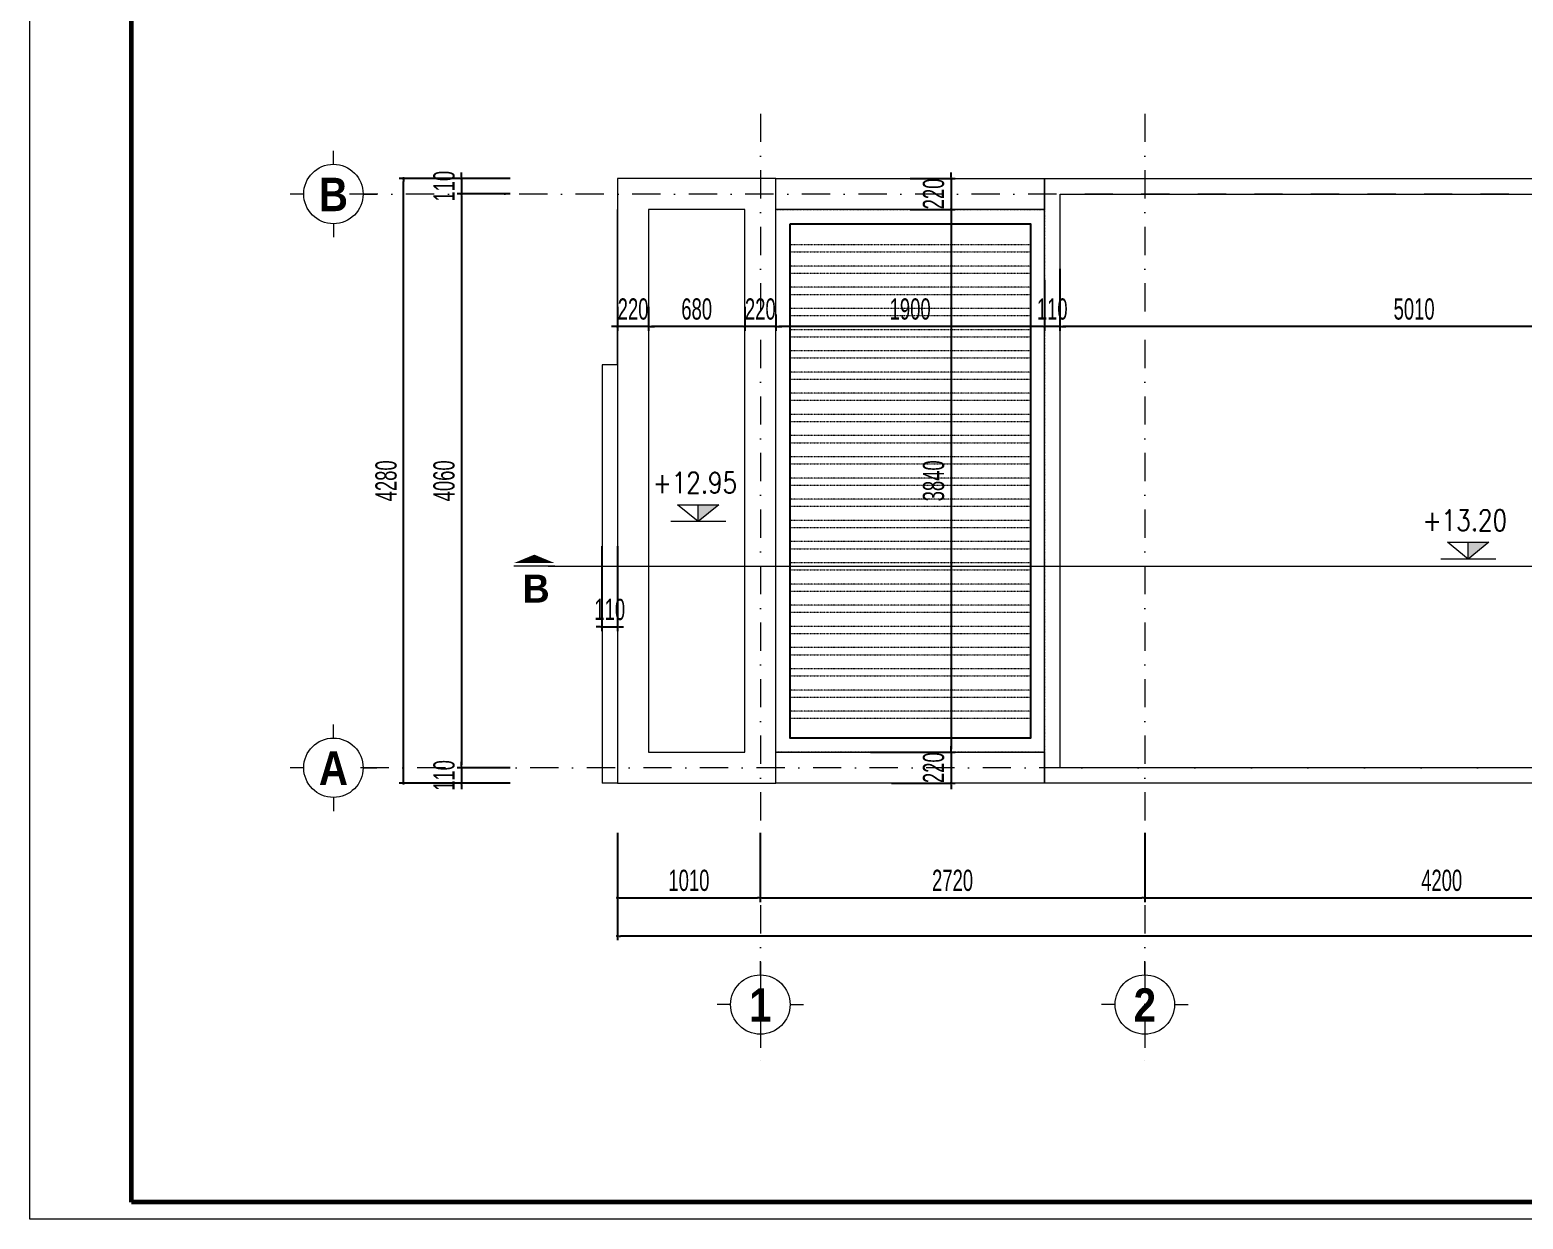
# Model space of a CAD drawing. Header units: millimetres. Extents: x 2565303 to 2664360, y -865723 to -262051.
# Drawn here: x 2629272 to 2639835, y -584616 to -576200 of the extents above; entities that cross this region are included whole.
import ezdxf
from ezdxf.enums import TextEntityAlignment as Align

# ---------------------------------------------------------------- set-up
doc = ezdxf.new("R2010")
doc.units = ezdxf.units.MM
doc.header["$LTSCALE"] = 10
doc.header["$MEASUREMENT"] = 0
doc.linetypes.add('DASHDOT', pattern=[1, 0.5, -0.25, 0, -0.25])
doc.linetypes.add('HIDDEN', pattern=[9.525, 6.35, -3.175])
doc.layers.get('0').update_dxf_attribs({"linetype": 'CONTINUOUS'})
doc.layers.get('DEFPOINTS').update_dxf_attribs({"color": 10, "linetype": 'CONTINUOUS'})
for name, color, linetype, lineweight in [('- Nội Thất', 83, 'CONTINUOUS', 25), ('-thay1', 7, 'CONTINUOUS', 18), ('LC Dim', 8, 'CONTINUOUS', 13), ('LC ISO', 153, 'CONTINUOUS', 13), ('LC Khac', 4, 'CONTINUOUS', 9), ('LC MANH DUT', 35, 'HIDDEN', 5), ('LC Net manh', 250, 'CONTINUOUS', 5), ('LC Net truc', 134, 'DASHDOT', 5), ('LC Text1', 20, 'CONTINUOUS', 13), ('LC Text2', 7, 'CONTINUOUS', 13)]:
    doc.layers.add(name, color=color, linetype=linetype, lineweight=lineweight)
doc.layers.add('Khungten_LCDI', color=7, linetype='CONTINUOUS')
doc.layers.add('M3', color=3, linetype='CONTINUOUS')
doc.styles.add('HOATBIF', font='hoatbif.shx', dxfattribs={"width": 0.65})
doc.styles.add('Khungten', font='', dxfattribs={"width": 0.9, "height": 5000})
doc.styles.add('LC 1', font='')
doc.styles.add('T1', font='Vnsimli.shx', dxfattribs={"width": 0.7})
doc.styles.add('Title', font='', dxfattribs={"width": 0.8})
doc.styles.get('Khungten').set_extended_font_data('.VnAvantH')
doc.styles.get('LC 1').set_extended_font_data('.VnAvantH', bold=True)
doc.styles.get('Title').set_extended_font_data('.VnBlackH')
doc.dimstyles.new('1-100 (1-60)', dxfattribs={"dimscale": 60, "dimtxt": 2.5, "dimasz": 0.35, "dimexe": 0.5, "dimexo": 0, "dimgap": 0.8, "dimtad": 1, "dimdec": 0, "dimzin": 0, "dimdsep": 46, "dimtxsty": 'HOATBIF', "dimblk1": 'DOT', "dimblk2": 'DOT', "dimsah": 1, "dimcen": -1, "dimdle": 1, "dimclrd": 256, "dimclre": 256, "dimclrt": 4, "dimadec": 3, "dimazin": 2, "dimtfac": 0.333333, "dimtdec": 0, "dimtix": 1, "dimtmove": 2, "dimatfit": 3, "dimldrblk": 'DOT', "dimfxl": 1, "dimtvp": 0.833333, "dimtolj": 1, "dimtzin": 0, "dimarcsym": 0})

# ---------------------------------------------------------------- blocks, each defined once
blk = doc.blocks.new('lcdi fix')
at = {"layer": 'DEFPOINTS', "lineweight": 0}
blk.add_lwpolyline([(-1200, -14850), (-1200, 14850), (40800, 14850), (40800, -14850)], close=True, dxfattribs=at)
at = {"layer": 'Khungten_LCDI', "color": 5, "lineweight": 60}
blk.add_lwpolyline([(0, -14650), (0, 14650), (40600, 14650), (40600, -14650)], close=True, dxfattribs=at)
at = {"color": 7, "style": 'Khungten', "width": 0.8}
for tag, p in [('REVISION', (39499, -10746)), ('NGAYHT', (39546, -11609))]:
    blk.add_attdef(tag, text='', height=200, dxfattribs=at).set_placement(p, align=Align.CENTER)
at = {"layer": 'LC Text1', "style": 'Title', "width": 1.485915}
for tag, p, p2 in [('TENBANVE1', (36913, -8886), (40339, -8886)), ('TENBANVE2', (36913, -9562), (40339, -9562))]:
    blk.add_attdef(tag, text='', height=250, dxfattribs=at).set_placement(p, p2, align=Align.FIT)
at = {"layer": 'LC Text1', "style": 'Title', "width": 0.7}
blk.add_attdef('SOBANVE', text='', height=250, dxfattribs=at).set_placement((39562, -13896), align=Align.CENTER)
blk = doc.blocks.new('DOT')
at = {"layer": 'M3', "color": 0, "linetype": 'ByBlock'}
blk.add_line((-0.5, 0), (-1, 0), dxfattribs=at)
at = {"layer": 'M3', "color": 0, "linetype": 'ByBlock', "const_width": 0.5}
blk.add_lwpolyline([(-0.25, 0, 1), (0.25, 0, 1)], format="xyb", close=True, dxfattribs=at)
blk = doc.blocks.new('*D473')
at = {"layer": 'DEFPOINTS', "color": 0, "transparency": 16777216}
for p in [(2633429, -581882), (2634439, -581882), (2634439, -582342)]:
    blk.add_point(p, dxfattribs=at)
at = {"layer": 'LC Dim', "lineweight": -2, "transparency": 16777216}
for p, q in [((2633429, -581882), (2633429, -582372)), ((2634439, -581882), (2634439, -582372)), ((2633450, -582342), (2634418, -582342))]:
    blk.add_line(p, q, dxfattribs=at)
at = {"layer": 'LC Dim', "lineweight": -2, "transparency": 16777216, "xscale": 21, "yscale": 21, "zscale": 21, "rotation": 180}
blk.add_blockref('DOT', (2633429, -582342), dxfattribs=at)
at = {"layer": 'LC Dim', "lineweight": -2, "transparency": 16777216, "xscale": 21, "yscale": 21, "zscale": 21}
blk.add_blockref('DOT', (2634439, -582342), dxfattribs=at)
at = {"layer": 'LC Dim', "color": 4, "transparency": 16777216, "insert": (2633934, -582219), "char_height": 150, "attachment_point": 5, "style": 'HOATBIF'}
blk.add_mtext('\\A1;1010', dxfattribs=at)
blk = doc.blocks.new('*D474')
at = {"layer": 'DEFPOINTS', "color": 0, "transparency": 16777216}
for p in [(2634439, -581882), (2637159, -581882), (2637159, -582342)]:
    blk.add_point(p, dxfattribs=at)
at = {"layer": 'LC Dim', "lineweight": -2, "transparency": 16777216}
for p, q in [((2634439, -581882), (2634439, -582372)), ((2637159, -581882), (2637159, -582372)), ((2634460, -582342), (2637138, -582342))]:
    blk.add_line(p, q, dxfattribs=at)
at = {"layer": 'LC Dim', "lineweight": -2, "transparency": 16777216, "xscale": 21, "yscale": 21, "zscale": 21, "rotation": 180}
blk.add_blockref('DOT', (2634439, -582342), dxfattribs=at)
at = {"layer": 'LC Dim', "lineweight": -2, "transparency": 16777216, "xscale": 21, "yscale": 21, "zscale": 21}
blk.add_blockref('DOT', (2637159, -582342), dxfattribs=at)
at = {"layer": 'LC Dim', "color": 4, "transparency": 16777216, "insert": (2635799, -582219), "char_height": 150, "attachment_point": 5, "style": 'HOATBIF'}
blk.add_mtext('\\A1;2720', dxfattribs=at)
blk = doc.blocks.new('*D475')
at = {"layer": 'DEFPOINTS', "color": 0, "transparency": 16777216}
for p in [(2637159, -581882), (2641359, -581882), (2641359, -582342)]:
    blk.add_point(p, dxfattribs=at)
at = {"layer": 'LC Dim', "lineweight": -2, "transparency": 16777216}
for p, q in [((2637159, -581882), (2637159, -582372)), ((2641359, -581882), (2641359, -582372)), ((2637180, -582342), (2641338, -582342))]:
    blk.add_line(p, q, dxfattribs=at)
at = {"layer": 'LC Dim', "lineweight": -2, "transparency": 16777216, "xscale": 21, "yscale": 21, "zscale": 21, "rotation": 180}
blk.add_blockref('DOT', (2637159, -582342), dxfattribs=at)
at = {"layer": 'LC Dim', "lineweight": -2, "transparency": 16777216, "xscale": 21, "yscale": 21, "zscale": 21}
blk.add_blockref('DOT', (2641359, -582342), dxfattribs=at)
at = {"layer": 'LC Dim', "color": 4, "transparency": 16777216, "insert": (2639259, -582219), "char_height": 150, "attachment_point": 5, "style": 'HOATBIF'}
blk.add_mtext('\\A1;4200', dxfattribs=at)
blk = doc.blocks.new('*D479')
at = {"layer": 'DEFPOINTS', "color": 0, "transparency": 16777216}
for p in [(2633429, -581882), (2648329, -581882), (2633429, -582612)]:
    blk.add_point(p, dxfattribs=at)
at = {"layer": 'LC Dim', "lineweight": -2, "transparency": 16777216}
for p, q in [((2633429, -581882), (2633429, -582642)), ((2648329, -581882), (2648329, -582642)), ((2648308, -582612), (2633450, -582612))]:
    blk.add_line(p, q, dxfattribs=at)
at = {"layer": 'LC Dim', "lineweight": -2, "transparency": 16777216, "xscale": 21, "yscale": 21, "zscale": 21, "rotation": 180}
blk.add_blockref('DOT', (2633429, -582612), dxfattribs=at)
at = {"layer": 'LC Dim', "lineweight": -2, "transparency": 16777216, "xscale": 21, "yscale": 21, "zscale": 21}
blk.add_blockref('DOT', (2648329, -582612), dxfattribs=at)
at = {"layer": 'LC Dim', "color": 4, "transparency": 16777216, "insert": (2641249, -582489), "char_height": 150, "attachment_point": 5, "style": 'HOATBIF'}
blk.add_mtext('\\A1;14900', dxfattribs=at)
blk = doc.blocks.new('*D480')
at = {"layer": 'DEFPOINTS', "color": 0, "transparency": 16777216}
for p in [(2632670, -577251), (2632325, -577361), (2632670, -577361)]:
    blk.add_point(p, dxfattribs=at)
at = {"layer": 'LC Dim', "lineweight": -2, "transparency": 16777216}
for p, q in [((2632670, -577251), (2632295, -577251)), ((2632325, -577230), (2632325, -577209)), ((2632325, -577251), (2632325, -577361)), ((2632670, -577361), (2632295, -577361)), ((2632325, -577382), (2632325, -577403))]:
    blk.add_line(p, q, dxfattribs=at)
at = {"layer": 'LC Dim', "lineweight": -2, "transparency": 16777216, "xscale": 21, "yscale": 21, "zscale": 21}
for p, rotation in [((2632325, -577251), 270), ((2632325, -577361), 90)]:
    blk.add_blockref('DOT', p, dxfattribs=dict(at, rotation=rotation))
at = {"layer": 'LC Dim', "color": 4, "transparency": 16777216, "insert": (2632202, -577306), "char_height": 150, "attachment_point": 5, "rotation": 90, "style": 'HOATBIF'}
blk.add_mtext('\\A1;110', dxfattribs=at)
blk = doc.blocks.new('*D481')
at = {"layer": 'DEFPOINTS', "color": 0, "transparency": 16777216}
for p in [(2632670, -577361), (2632325, -581421), (2632670, -581421)]:
    blk.add_point(p, dxfattribs=at)
at = {"layer": 'LC Dim', "lineweight": -2, "transparency": 16777216}
for p, q in [((2632670, -577361), (2632295, -577361)), ((2632325, -577382), (2632325, -581400)), ((2632670, -581421), (2632295, -581421))]:
    blk.add_line(p, q, dxfattribs=at)
at = {"layer": 'LC Dim', "lineweight": -2, "transparency": 16777216, "xscale": 21, "yscale": 21, "zscale": 21}
for p, rotation in [((2632325, -577361), 90), ((2632325, -581421), 270)]:
    blk.add_blockref('DOT', p, dxfattribs=dict(at, rotation=rotation))
at = {"layer": 'LC Dim', "color": 4, "transparency": 16777216, "insert": (2632202, -579391), "char_height": 150, "attachment_point": 5, "rotation": 90, "style": 'HOATBIF'}
blk.add_mtext('\\A1;4060', dxfattribs=at)
blk = doc.blocks.new('*D482')
at = {"layer": 'DEFPOINTS', "color": 0, "transparency": 16777216}
for p in [(2632670, -581421), (2632325, -581531), (2632670, -581531)]:
    blk.add_point(p, dxfattribs=at)
at = {"layer": 'LC Dim', "lineweight": -2, "transparency": 16777216}
for p, q in [((2632325, -581400), (2632325, -581379)), ((2632670, -581421), (2632295, -581421)), ((2632325, -581421), (2632325, -581531)), ((2632670, -581531), (2632295, -581531)), ((2632325, -581552), (2632325, -581573))]:
    blk.add_line(p, q, dxfattribs=at)
at = {"layer": 'LC Dim', "lineweight": -2, "transparency": 16777216, "xscale": 21, "yscale": 21, "zscale": 21}
for p, rotation in [((2632325, -581421), 270), ((2632325, -581531), 90)]:
    blk.add_blockref('DOT', p, dxfattribs=dict(at, rotation=rotation))
at = {"layer": 'LC Dim', "color": 4, "transparency": 16777216, "insert": (2632202, -581476), "char_height": 150, "attachment_point": 5, "rotation": 90, "style": 'HOATBIF'}
blk.add_mtext('\\A1;110', dxfattribs=at)
blk = doc.blocks.new('*D483')
at = {"layer": 'DEFPOINTS', "color": 0, "transparency": 16777216}
for p in [(2631915, -577251), (2632670, -577251), (2632670, -581531)]:
    blk.add_point(p, dxfattribs=at)
at = {"layer": 'LC Dim', "lineweight": -2, "transparency": 16777216}
for p, q in [((2632670, -577251), (2631885, -577251)), ((2631915, -581510), (2631915, -577272)), ((2632670, -581531), (2631885, -581531))]:
    blk.add_line(p, q, dxfattribs=at)
at = {"layer": 'LC Dim', "lineweight": -2, "transparency": 16777216, "xscale": 21, "yscale": 21, "zscale": 21}
for p, rotation in [((2631915, -577251), 90), ((2631915, -581531), 270)]:
    blk.add_blockref('DOT', p, dxfattribs=dict(at, rotation=rotation))
at = {"layer": 'LC Dim', "color": 4, "transparency": 16777216, "insert": (2631792, -579391), "char_height": 150, "attachment_point": 5, "rotation": 90, "style": 'HOATBIF'}
blk.add_mtext('\\A1;4280', dxfattribs=at)
blk = doc.blocks.new('TTRUC')
at = {"layer": 'LC ISO'}
for p, q in [((0, 6.95), (0, 10.13)), ((-6.95, 0), (-10.13, 0)), ((6.95, 0), (10.13, 0)), ((0, -6.95), (0, -10.13))]:
    blk.add_line(p, q, dxfattribs=at)
at = {"layer": 'LC Net manh'}
blk.add_circle((0, 0), 6.95, dxfattribs=at)
blk = doc.blocks.new('*U310')
at = {"layer": 'LC Net truc'}
blk.add_lwpolyline([(-850, -25), (850, -25), (850, 25), (-850, 25)], close=True, dxfattribs=at)
blk = doc.blocks.new('*U311')
at = {"layer": '- Nội Thất', "color": 0, "linetype": 'ByBlock', "lineweight": -2, "transparency": 16777216}
for p in [(0, 0), (0, -150), (0, -300), (0, -450), (0, -600), (0, -750), (0, -900), (0, -1050), (0, -1200), (0, -1350), (0, -1500), (0, -1650), (0, -1800), (0, -1950), (0, -2100), (0, -2250), (0, -2400), (0, -2550), (0, -2700), (0, -2850), (0, -3000), (0, -3150), (0, -3300)]:
    blk.add_blockref('*U310', p, dxfattribs=at)
blk = doc.blocks.new('Caodo1')
at = {"layer": 'LC Text1'}
blk.add_hatch(color=256, dxfattribs=at).paths.add_polyline_path([(0, 200), (0, 0), (243, 200)])
for p, q in [((0, 0), (0, 200)), ((324, 0), (-324, 0))]:
    blk.add_line(p, q, dxfattribs=at)
blk.add_lwpolyline([(-243, 200), (243, 200), (0, 0), (0, 0)], close=True, dxfattribs=at)
at = {"layer": 'LC Text1', "style": 'T1', "width": 0.8}
blk.add_attdef('%%P0,00', text='', height=250, dxfattribs=at).set_placement((-39, 460), align=Align.MIDDLE_CENTER)
blk = doc.blocks.new('*D508')
at = {"layer": 'DEFPOINTS', "color": 0, "transparency": 16777216}
for p in [(2636559, -577891), (2641569, -577976), (2636559, -578299)]:
    blk.add_point(p, dxfattribs=at)
at = {"layer": 'LC Dim', "lineweight": -2, "transparency": 16777216}
for p, q in [((2636559, -577891), (2636559, -578329)), ((2641569, -577976), (2641569, -578329)), ((2641548, -578299), (2636580, -578299))]:
    blk.add_line(p, q, dxfattribs=at)
at = {"layer": 'LC Dim', "lineweight": -2, "transparency": 16777216, "xscale": 21, "yscale": 21, "zscale": 21, "rotation": 180}
blk.add_blockref('DOT', (2636559, -578299), dxfattribs=at)
at = {"layer": 'LC Dim', "lineweight": -2, "transparency": 16777216, "xscale": 21, "yscale": 21, "zscale": 21}
blk.add_blockref('DOT', (2641569, -578299), dxfattribs=at)
at = {"layer": 'LC Dim', "color": 4, "transparency": 16777216, "insert": (2639064, -578176), "char_height": 150, "attachment_point": 5, "style": 'HOATBIF'}
blk.add_mtext('\\A1;5010', dxfattribs=at)
blk = doc.blocks.new('*D509')
at = {"layer": 'DEFPOINTS', "color": 0, "transparency": 16777216}
for p in [(2636559, -577891), (2636449, -577968), (2636449, -578299)]:
    blk.add_point(p, dxfattribs=at)
at = {"layer": 'LC Dim', "lineweight": -2, "transparency": 16777216}
for p, q in [((2636559, -577891), (2636559, -578329)), ((2636449, -577968), (2636449, -578329)), ((2636428, -578299), (2636407, -578299)), ((2636559, -578299), (2636449, -578299)), ((2636580, -578299), (2636601, -578299))]:
    blk.add_line(p, q, dxfattribs=at)
at = {"layer": 'LC Dim', "lineweight": -2, "transparency": 16777216, "xscale": 21, "yscale": 21, "zscale": 21}
blk.add_blockref('DOT', (2636449, -578299), dxfattribs=at)
at = {"layer": 'LC Dim', "lineweight": -2, "transparency": 16777216, "xscale": 21, "yscale": 21, "zscale": 21, "rotation": 180}
blk.add_blockref('DOT', (2636559, -578299), dxfattribs=at)
at = {"layer": 'LC Dim', "color": 4, "transparency": 16777216, "insert": (2636504, -578176), "char_height": 150, "attachment_point": 5, "style": 'HOATBIF'}
blk.add_mtext('\\A1;110', dxfattribs=at)
blk = doc.blocks.new('*D510')
at = {"layer": 'DEFPOINTS', "color": 0, "transparency": 16777216}
for p in [(2636449, -577968), (2634549, -578214), (2634549, -578299)]:
    blk.add_point(p, dxfattribs=at)
at = {"layer": 'LC Dim', "lineweight": -2, "transparency": 16777216}
for p, q in [((2636449, -577968), (2636449, -578329)), ((2634549, -578214), (2634549, -578329)), ((2636428, -578299), (2634570, -578299))]:
    blk.add_line(p, q, dxfattribs=at)
at = {"layer": 'LC Dim', "lineweight": -2, "transparency": 16777216, "xscale": 21, "yscale": 21, "zscale": 21, "rotation": 180}
blk.add_blockref('DOT', (2634549, -578299), dxfattribs=at)
at = {"layer": 'LC Dim', "lineweight": -2, "transparency": 16777216, "xscale": 21, "yscale": 21, "zscale": 21}
blk.add_blockref('DOT', (2636449, -578299), dxfattribs=at)
at = {"layer": 'LC Dim', "color": 4, "transparency": 16777216, "insert": (2635499, -578176), "char_height": 150, "attachment_point": 5, "style": 'HOATBIF'}
blk.add_mtext('\\A1;1900', dxfattribs=at)
blk = doc.blocks.new('*D511')
at = {"layer": 'DEFPOINTS', "color": 0, "transparency": 16777216}
for p in [(2634329, -578160), (2634549, -578214), (2634329, -578299)]:
    blk.add_point(p, dxfattribs=at)
at = {"layer": 'LC Dim', "lineweight": -2, "transparency": 16777216}
for p, q in [((2634329, -578160), (2634329, -578329)), ((2634549, -578214), (2634549, -578329)), ((2634308, -578299), (2634287, -578299)), ((2634549, -578299), (2634329, -578299)), ((2634570, -578299), (2634591, -578299))]:
    blk.add_line(p, q, dxfattribs=at)
at = {"layer": 'LC Dim', "lineweight": -2, "transparency": 16777216, "xscale": 21, "yscale": 21, "zscale": 21}
blk.add_blockref('DOT', (2634329, -578299), dxfattribs=at)
at = {"layer": 'LC Dim', "lineweight": -2, "transparency": 16777216, "xscale": 21, "yscale": 21, "zscale": 21, "rotation": 180}
blk.add_blockref('DOT', (2634549, -578299), dxfattribs=at)
at = {"layer": 'LC Dim', "color": 4, "transparency": 16777216, "insert": (2634439, -578176), "char_height": 150, "attachment_point": 5, "style": 'HOATBIF'}
blk.add_mtext('\\A1;220', dxfattribs=at)
blk = doc.blocks.new('*D512')
at = {"layer": 'DEFPOINTS', "color": 0, "transparency": 16777216}
for p in [(2633649, -578160), (2634329, -578160), (2633649, -578299)]:
    blk.add_point(p, dxfattribs=at)
at = {"layer": 'LC Dim', "lineweight": -2, "transparency": 16777216}
for p, q in [((2633649, -578160), (2633649, -578329)), ((2634329, -578160), (2634329, -578329)), ((2634308, -578299), (2633670, -578299))]:
    blk.add_line(p, q, dxfattribs=at)
at = {"layer": 'LC Dim', "lineweight": -2, "transparency": 16777216, "xscale": 21, "yscale": 21, "zscale": 21, "rotation": 180}
blk.add_blockref('DOT', (2633649, -578299), dxfattribs=at)
at = {"layer": 'LC Dim', "lineweight": -2, "transparency": 16777216, "xscale": 21, "yscale": 21, "zscale": 21}
blk.add_blockref('DOT', (2634329, -578299), dxfattribs=at)
at = {"layer": 'LC Dim', "color": 4, "transparency": 16777216, "insert": (2633989, -578176), "char_height": 150, "attachment_point": 5, "style": 'HOATBIF'}
blk.add_mtext('\\A1;680', dxfattribs=at)
blk = doc.blocks.new('*D513')
at = {"layer": 'DEFPOINTS', "color": 0, "transparency": 16777216}
for p in [(2633429, -578160), (2633649, -578160), (2633429, -578299)]:
    blk.add_point(p, dxfattribs=at)
at = {"layer": 'LC Dim', "lineweight": -2, "transparency": 16777216}
for p, q in [((2633429, -578160), (2633429, -578329)), ((2633649, -578160), (2633649, -578329)), ((2633408, -578299), (2633387, -578299)), ((2633649, -578299), (2633429, -578299)), ((2633670, -578299), (2633691, -578299))]:
    blk.add_line(p, q, dxfattribs=at)
at = {"layer": 'LC Dim', "lineweight": -2, "transparency": 16777216, "xscale": 21, "yscale": 21, "zscale": 21}
blk.add_blockref('DOT', (2633429, -578299), dxfattribs=at)
at = {"layer": 'LC Dim', "lineweight": -2, "transparency": 16777216, "xscale": 21, "yscale": 21, "zscale": 21, "rotation": 180}
blk.add_blockref('DOT', (2633649, -578299), dxfattribs=at)
at = {"layer": 'LC Dim', "color": 4, "transparency": 16777216, "insert": (2633539, -578176), "char_height": 150, "attachment_point": 5, "style": 'HOATBIF'}
blk.add_mtext('\\A1;220', dxfattribs=at)
blk = doc.blocks.new('*D514')
at = {"layer": 'DEFPOINTS', "color": 0, "transparency": 16777216}
for p in [(2633319, -579854), (2633429, -579854), (2633429, -580425)]:
    blk.add_point(p, dxfattribs=at)
at = {"layer": 'LC Dim', "lineweight": -2, "transparency": 16777216}
for p, q in [((2633319, -579854), (2633319, -580455)), ((2633429, -579854), (2633429, -580455)), ((2633298, -580425), (2633277, -580425)), ((2633319, -580425), (2633429, -580425)), ((2633450, -580425), (2633471, -580425))]:
    blk.add_line(p, q, dxfattribs=at)
at = {"layer": 'LC Dim', "lineweight": -2, "transparency": 16777216, "xscale": 21, "yscale": 21, "zscale": 21}
blk.add_blockref('DOT', (2633319, -580425), dxfattribs=at)
at = {"layer": 'LC Dim', "lineweight": -2, "transparency": 16777216, "xscale": 21, "yscale": 21, "zscale": 21, "rotation": 180}
blk.add_blockref('DOT', (2633429, -580425), dxfattribs=at)
at = {"layer": 'LC Dim', "color": 4, "transparency": 16777216, "insert": (2633374, -580302), "char_height": 150, "attachment_point": 5, "style": 'HOATBIF'}
blk.add_mtext('\\A1;110', dxfattribs=at)
blk = doc.blocks.new('*D515')
at = {"layer": 'DEFPOINTS', "color": 0, "transparency": 16777216}
for p in [(2635499, -577251), (2635499, -577471), (2635788, -577471)]:
    blk.add_point(p, dxfattribs=at)
at = {"layer": 'LC Dim', "lineweight": -2, "transparency": 16777216}
for p, q in [((2635499, -577251), (2635818, -577251)), ((2635788, -577230), (2635788, -577209)), ((2635788, -577251), (2635788, -577471)), ((2635499, -577471), (2635818, -577471)), ((2635788, -577492), (2635788, -577513))]:
    blk.add_line(p, q, dxfattribs=at)
at = {"layer": 'LC Dim', "lineweight": -2, "transparency": 16777216, "xscale": 21, "yscale": 21, "zscale": 21}
for p, rotation in [((2635788, -577251), 270), ((2635788, -577471), 90)]:
    blk.add_blockref('DOT', p, dxfattribs=dict(at, rotation=rotation))
at = {"layer": 'LC Dim', "color": 4, "transparency": 16777216, "insert": (2635665, -577361), "char_height": 150, "attachment_point": 5, "rotation": 90, "style": 'HOATBIF'}
blk.add_mtext('\\A1;220', dxfattribs=at)
blk = doc.blocks.new('*D516')
at = {"layer": 'DEFPOINTS', "color": 0, "transparency": 16777216}
for p in [(2635499, -577471), (2635219, -581311), (2635788, -581311)]:
    blk.add_point(p, dxfattribs=at)
at = {"layer": 'LC Dim', "lineweight": -2, "transparency": 16777216}
for p, q in [((2635499, -577471), (2635818, -577471)), ((2635788, -577492), (2635788, -581290)), ((2635219, -581311), (2635818, -581311))]:
    blk.add_line(p, q, dxfattribs=at)
at = {"layer": 'LC Dim', "lineweight": -2, "transparency": 16777216, "xscale": 21, "yscale": 21, "zscale": 21}
for p, rotation in [((2635788, -577471), 90), ((2635788, -581311), 270)]:
    blk.add_blockref('DOT', p, dxfattribs=dict(at, rotation=rotation))
at = {"layer": 'LC Dim', "color": 4, "transparency": 16777216, "insert": (2635665, -579391), "char_height": 150, "attachment_point": 5, "rotation": 90, "style": 'HOATBIF'}
blk.add_mtext('\\A1;3840', dxfattribs=at)
blk = doc.blocks.new('*D517')
at = {"layer": 'DEFPOINTS', "color": 0, "transparency": 16777216}
for p in [(2635219, -581311), (2635367, -581531), (2635788, -581531)]:
    blk.add_point(p, dxfattribs=at)
at = {"layer": 'LC Dim', "lineweight": -2, "transparency": 16777216}
for p, q in [((2635788, -581290), (2635788, -581269)), ((2635219, -581311), (2635818, -581311)), ((2635788, -581311), (2635788, -581531)), ((2635367, -581531), (2635818, -581531)), ((2635788, -581552), (2635788, -581573))]:
    blk.add_line(p, q, dxfattribs=at)
at = {"layer": 'LC Dim', "lineweight": -2, "transparency": 16777216, "xscale": 21, "yscale": 21, "zscale": 21}
for p, rotation in [((2635788, -581311), 270), ((2635788, -581531), 90)]:
    blk.add_blockref('DOT', p, dxfattribs=dict(at, rotation=rotation))
at = {"layer": 'LC Dim', "color": 4, "transparency": 16777216, "insert": (2635665, -581421), "char_height": 150, "attachment_point": 5, "rotation": 90, "style": 'HOATBIF'}
blk.add_mtext('\\A1;220', dxfattribs=at)

msp = doc.modelspace()

# ---------------------------------------------------------------- linework, layer by layer
at = {"layer": '- Nội Thất'}
msp.add_lwpolyline([(2634649.2, -577571.3), (2636349.2, -577571.3), (2636349.2, -581211.3), (2634649.2, -581211.3)], close=True, dxfattribs=at)
at = {"layer": '-thay1'}
for p, q in [((2633429.2, -578571.3), (2633429.2, -577471.3)), ((2633429.2, -578571.3), (2633319.2, -578571.3)), ((2633319.2, -578571.3), (2633319.2, -581531.3)), ((2633429.2, -581531.3), (2633319.2, -581531.3))]:
    msp.add_line(p, q, dxfattribs=at)
for points in [[(2633429.2, -581531.3), (2634549.2, -581531.3), (2634549.2, -577251.3), (2633429.2, -577251.3)], [(2634549.2, -577251.3), (2636449.2, -577251.3), (2636449.2, -577471.3), (2634549.2, -577471.3)], [(2636449.2, -577251.3), (2645899.2, -577251.3), (2645899.2, -581531.3), (2636449.2, -581531.3)], [(2636559.2, -577361.3), (2645789.2, -577361.3), (2645789.2, -581421.3), (2636559.2, -581421.3)], [(2633649.2, -581311.3), (2634329.2, -581311.3), (2634329.2, -577471.3), (2633649.2, -577471.3)], [(2634549.2, -581311.3), (2636449.2, -581311.3), (2636449.2, -581531.3), (2634549.2, -581531.3)]]:
    msp.add_lwpolyline(points, close=True, dxfattribs=at)
at = {"layer": 'LC Khac', "color": 1, "ltscale": 2}
msp.add_line((2632985.8, -579993.7), (2632694.6, -579993.7), dxfattribs=at)
msp.add_lwpolyline([(2632840.2, -579913.3, 0, 282.9, 0), (2632840.2, -579971.8, 165, 165, 0)], format="xyseb", dxfattribs=at)
at = {"layer": 'LC MANH DUT', "ltscale": 300}
msp.add_line((2632937.1, -579993.7), (2641818.4, -579993.7), dxfattribs=at)
at = {"layer": 'LC Net truc', "ltscale": 40}
for p, q in [((2634439.2, -576792.8), (2634439.2, -583537.4)), ((2637159.2, -576792.8), (2637159.2, -583537.4)), ((2649736.8, -577361.3), (2631524.8, -577361.3)), ((2649815.6, -581421.3), (2631566.6, -581421.3))]:
    msp.add_line(p, q, dxfattribs=at)
at = {"layer": 'LC Net truc'}
msp.add_lwpolyline([(2634549.2, -577471.3), (2636449.2, -577471.3), (2636449.2, -581311.3), (2634549.2, -581311.3)], close=True, dxfattribs=at)

# ---------------------------------------------------------------- block references
at = {"layer": '- Nội Thất'}
msp.add_blockref('*U311', (2635499.2, -577746.3), dxfattribs=at)
at = {"layer": '-thay1', "xscale": 0.6000000155618181, "yscale": 0.6000000155618181, "zscale": 0.6000000155618181}
msp.add_blockref('lcdi fix', (2629991.8, -575705.6), dxfattribs=at)
at = {"layer": 'LC ISO', "xscale": 30.23532588053422, "yscale": 30.23532588053422, "zscale": 30.23532588053422}
for p in [(2631419.2, -577361.3), (2631419.2, -581421.3), (2634439.2, -583097.2), (2637159.2, -583097.2)]:
    msp.add_blockref('TTRUC', p, dxfattribs=at)
at = {"layer": 'LC Text1'}
ref = msp.add_blockref('Caodo1', (2634000, -579679.8), dxfattribs=dict(at, xscale=0.5999999999992269, yscale=0.5999999999992269, zscale=0.5999999999992269))
ref.add_attrib('%%P0,00', '+12.95', dxfattribs={"layer": 'LC Text2', "height": 150, "style": 'T1', "width": 0.8}).set_placement((2633976.6, -579404.1), align=Align.MIDDLE_CENTER)
ref = msp.add_blockref('Caodo1', (2639446.8, -579946.2), dxfattribs=dict(at, xscale=0.5999999999992269, yscale=0.5999999999992269, zscale=0.5999999999992269))
ref.add_attrib('%%P0,00', '+13.20', dxfattribs={"layer": 'LC Text2', "height": 150, "style": 'T1', "width": 0.8}).set_placement((2639423.3, -579670.5), align=Align.MIDDLE_CENTER)

# ---------------------------------------------------------------- texts
at = {"ltscale": 2, "style": 'LC 1'}
msp.add_attdef('B', text='B', height=198, dxfattribs=at).set_placement((2632853.2, -580153.6), align=Align.MIDDLE_CENTER)
at = {"layer": 'LC Text1', "ltscale": 0.2, "style": 'LC 1', "width": 0.9}
for s, p in [('b', (2631419.2, -577553.9)), ('a', (2631419.2, -581613.9)), ('1', (2634439.2, -583289.8)), ('2', (2637159.2, -583289.8))]:
    msp.add_text(s, height=236.7, dxfattribs=at).set_placement(p, align=Align.BOTTOM_CENTER)

# ---------------------------------------------------------------- dimensions: what is measured, and where the dimension line sits
at = {"layer": 'LC Dim'}
for base, p1, p2, picture, middle in [((2632324.6, -577361.3), (2632669.6, -577251.3), (2632669.6, -577361.3), '*D480', (2632201.6, -577306.3)), ((2631914.7, -577251.3), (2632669.6, -581531.3), (2632669.6, -577251.3), '*D483', (2631791.7, -579391.3)), ((2635788.4, -577471.3), (2635499.2, -577251.3), (2635499.2, -577471.3), '*D515', (2635665.4, -577361.3)), ((2632324.6, -581421.3), (2632669.6, -577361.3), (2632669.6, -581421.3), '*D481', (2632201.6, -579391.3)), ((2635788.4, -581311.3), (2635499.2, -577471.3), (2635218.5, -581311.3), '*D516', (2635665.4, -579391.3)), ((2632324.6, -581531.3), (2632669.6, -581421.3), (2632669.6, -581531.3), '*D482', (2632201.6, -581476.3)), ((2635788.4, -581531.3), (2635218.5, -581311.3), (2635367.4, -581531.3), '*D517', (2635665.4, -581421.3))]:
    dim = msp.add_linear_dim(base=base, p1=p1, p2=p2, angle=90, dimstyle='1-100 (1-60)', dxfattribs=at)
    dim.commit()
    dim.dimension.update_dxf_attribs({"geometry": picture, "text_midpoint": middle})
for base, p1, p2, picture, middle in [((2636449.2, -578298.5), (2636559.2, -577890.7), (2636449.2, -577967.6), '*D509', (2636504.2, -578175.5)), ((2636559.2, -578298.5), (2641569.2, -577975.6), (2636559.2, -577890.7), '*D508', (2639064.2, -578175.5)), ((2634549.2, -578298.5), (2636449.2, -577967.6), (2634549.2, -578213.6), '*D510', (2635499.2, -578175.5)), ((2633429.2, -578298.5), (2633649.2, -578159.8), (2633429.2, -578159.8), '*D513', (2633539.2, -578175.5)), ((2633649.2, -578298.5), (2634329.2, -578159.8), (2633649.2, -578159.8), '*D512', (2633989.2, -578175.5)), ((2634329.2, -578298.5), (2634549.2, -578213.6), (2634329.2, -578159.8), '*D511', (2634439.2, -578175.5)), ((2633429.2, -580425.5), (2633319.2, -579854), (2633429.2, -579854), '*D514', (2633374.2, -580302.5)), ((2634439.2, -582342.3), (2633429.2, -581882.5), (2634439.2, -581882.5), '*D473', (2633934.2, -582219.3)), ((2637159.2, -582342.3), (2634439.2, -581882.5), (2637159.2, -581882.5), '*D474', (2635799.2, -582219.3)), ((2641359.2, -582342.3), (2637159.2, -581882.5), (2641359.2, -581882.5), '*D475', (2639259.2, -582219.3))]:
    dim = msp.add_linear_dim(base=base, p1=p1, p2=p2, dimstyle='1-100 (1-60)', dxfattribs=at)
    dim.commit()
    dim.dimension.update_dxf_attribs({"geometry": picture, "text_midpoint": middle})
dim = msp.add_linear_dim(base=(2633429.2, -582612), p1=(2648329.2, -581882.5), p2=(2633429.2, -581882.5), dimstyle='1-100 (1-60)', dxfattribs=at)
dim.commit()
dim.dimension.update_dxf_attribs({"geometry": '*D479', "text_midpoint": (2641249.2, -582489), "dimtype": 160})

doc.saveas('drawing.dxf')
